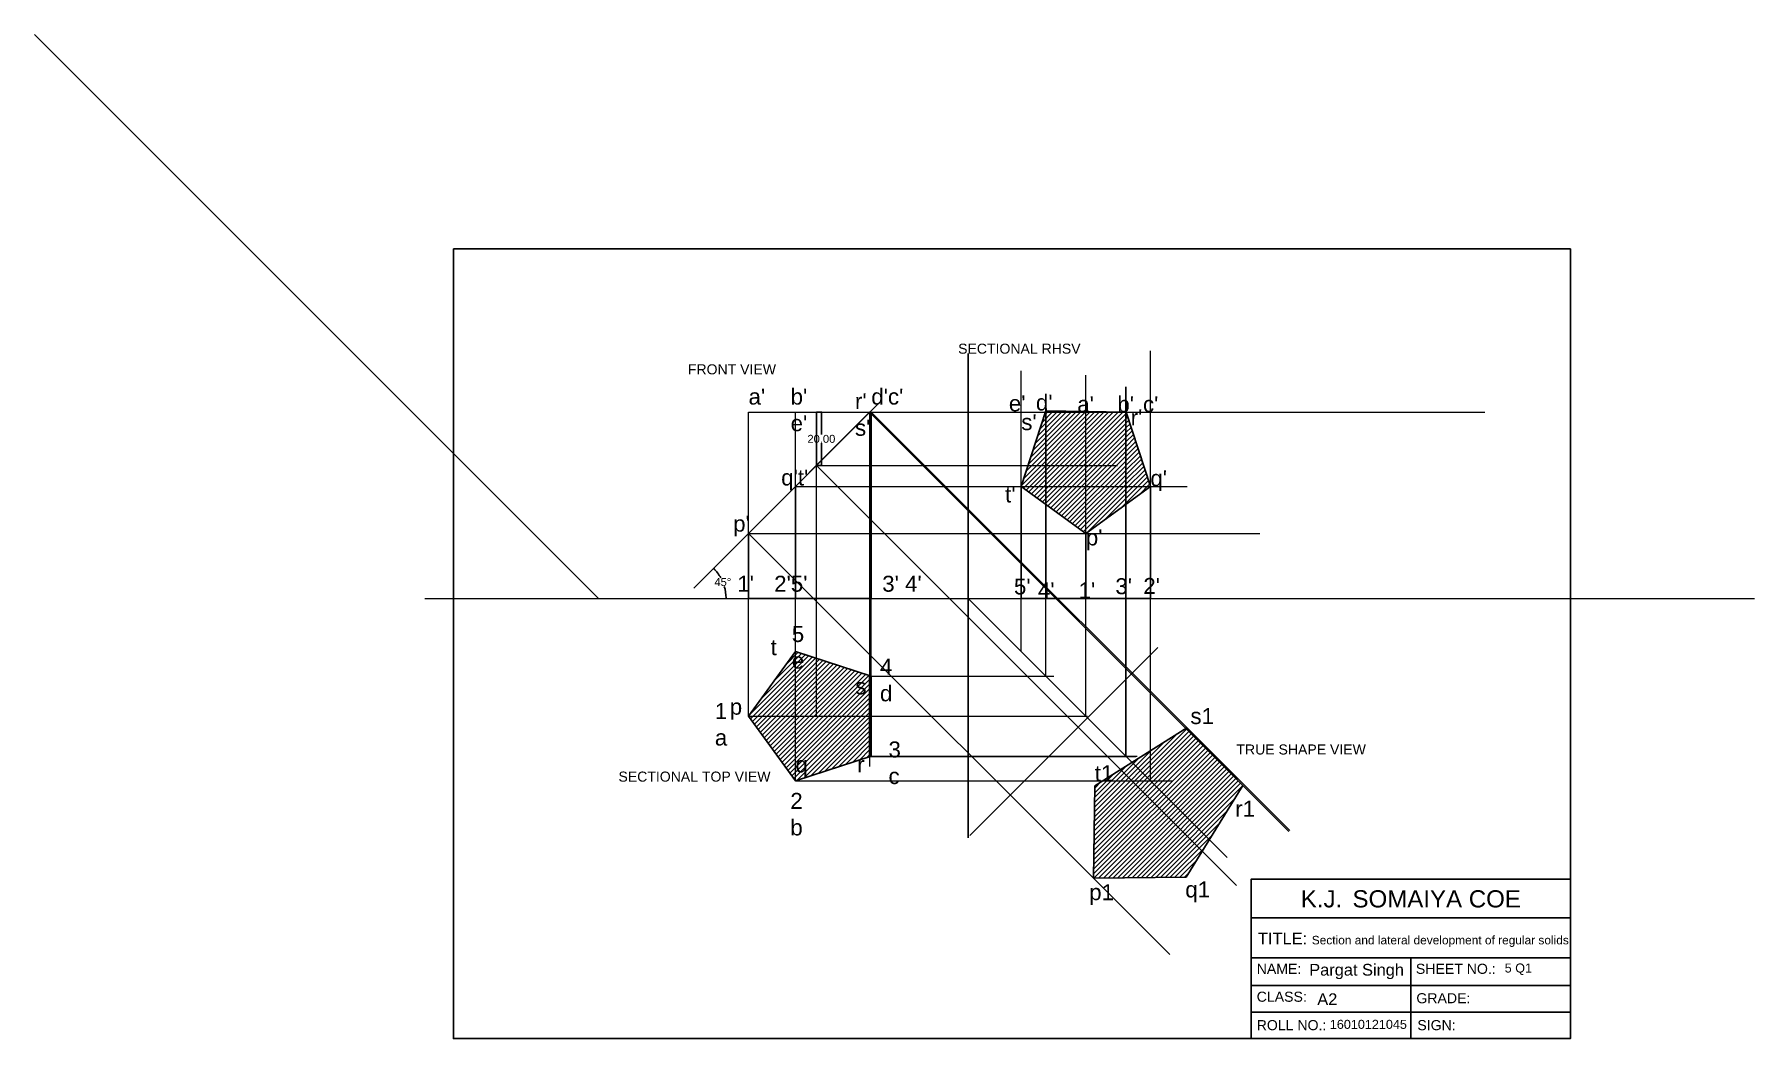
# Model space of a CAD drawing. Header units: inches. Extents: x -101 to 546, y -120 to 258.
import ezdxf

# ---------------------------------------------------------------- set-up
doc = ezdxf.new("R2010")
doc.units = ezdxf.units.IN
doc.header["$MEASUREMENT"] = 0
doc.styles.get("Standard").update_dxf_attribs({"font": 'Arial.ttf'})
doc.dimstyles.get("Standard").update_dxf_attribs({"dimtxt": 3, "dimasz": 0.18, "dimexe": 0.18, "dimexo": 0.0625, "dimgap": 0.09, "dimtad": 0, "dimtih": 1, "dimtoh": 1, "dimzin": 0, "dimdsep": 46, "dimtxsty": 'Standard', "dimcen": 0.09, "dimadec": 0, "dimazin": 0, "dimtfac": 1, "dimtofl": 0, "dimtmove": 0, "dimatfit": 3, "dimfxl": 1, "dimtolj": 1, "dimtzin": 0, "dimarcsym": 0})

# ---------------------------------------------------------------- blocks, each defined once
blk = doc.blocks.new('*D8')
at = {"color": 0, "lineweight": -2, "transparency": 16777216}
for start, end in [(28.91136, 44.3567), (0.6433, 16.37429)]:
    blk.add_arc((143.17, 45.67), 16.03, start, end, dxfattribs=at)
at = {"color": 0, "transparency": 16777216}
for points in [[(154.62, 56.86), (154.66, 56.9), (154.51, 57.01)], [(159.24, 45.85), (159.18, 45.85), (159.21, 45.67)]]:
    blk.add_solid(points, dxfattribs=at)
at = {"layer": 'DEFPOINTS', "color": 0, "transparency": 16777216}
for p in [(217.75, 120.25), (45.96, 45.67), (147.04, 49.54), (158.66, 49.82), (545.96, 45.67)]:
    blk.add_point(p, dxfattribs=at)
at = {"color": 0, "transparency": 16777216, "insert": (157.99, 51.81), "char_height": 3, "attachment_point": 5}
blk.add_mtext('\\A1;45°', dxfattribs=at)
blk = doc.blocks.new('*D9')
at = {"color": 0, "lineweight": -2, "transparency": 16777216}
for p, q in [((193.24, 115.67), (195.22, 115.67)), ((195.04, 115.49), (195.04, 107.29)), ((195.04, 95.85), (195.04, 104.05)), ((193.24, 95.67), (195.22, 95.67))]:
    blk.add_line(p, q, dxfattribs=at)
at = {"color": 0, "transparency": 16777216}
for points in [[(195.01, 115.49), (195.07, 115.49), (195.04, 115.67)], [(195.01, 95.85), (195.07, 95.85), (195.04, 95.67)]]:
    blk.add_solid(points, dxfattribs=at)
at = {"layer": 'DEFPOINTS', "color": 0, "transparency": 16777216}
for p in [(193.17, 115.67), (193.17, 95.67), (195.04, 95.67)]:
    blk.add_point(p, dxfattribs=at)
at = {"color": 0, "transparency": 16777216, "insert": (195.04, 105.67), "char_height": 3, "attachment_point": 5}
blk.add_mtext('\\A1;20.00', dxfattribs=at)

msp = doc.modelspace()

# ---------------------------------------------------------------- hatches: boundary and pattern name
h = msp.add_hatch()
h.set_pattern_fill('ANSI31', color=256, scale=10)
h.paths.add_polyline_path([(279.488, 95.67), (272.785, 95.67), (270.218, 87.784), (279.488, 87.784)])
h.paths.add_polyline_path([(279.488, 115.67), (279.296, 115.67), (272.785, 95.67), (279.488, 95.67)])
h.paths.add_polyline_path([(294.488, 115.67), (279.488, 115.67), (279.488, 95.67), (294.488, 95.67)])
h.paths.add_polyline_path([(294.488, 95.67), (279.488, 95.67), (279.488, 87.784), (294.488, 87.784)])
h.paths.add_polyline_path([(309.488, 115.67), (294.488, 115.67), (294.488, 87.784), (309.488, 87.784)])
h.paths.add_polyline_path([(309.698, 115.67), (309.698, 87.784), (318.759, 87.784)])
h.paths.add_polyline_path([(318.759, 87.784), (309.698, 87.784), (309.698, 81.201)])
h.paths.add_polyline_path([(309.488, 81.049), (309.488, 87.784), (294.488, 87.784), (294.488, 70.15)])
h.paths.add_polyline_path([(294.488, 87.784), (279.488, 87.784), (279.488, 81.049), (294.488, 70.15)])
h.paths.add_polyline_path([(279.488, 87.784), (270.218, 87.784), (279.488, 81.049)])
h.paths.add_polyline_path([(289.453, 112.451), (298.715, 112.451), (298.715, 124.815), (289.453, 124.815)], flags=9)
h.paths.add_polyline_path([(304.295, 112.451), (313.557, 112.451), (313.557, 124.815), (304.295, 124.815)], flags=9)
h = msp.add_hatch()
h.set_pattern_fill('ANSI31', color=256, scale=10)
h.paths.add_polyline_path([(185.289, 25.662), (167.655, 1.391), (185.289, -22.879)])
h.paths.add_polyline_path([(213.175, 16.601), (185.289, 25.662), (185.289, -22.879), (213.175, -13.819)])
h.paths.add_polyline_path([(183.494, -23.064), (191.156, -23.064), (191.156, -10.7), (183.494, -10.7)], flags=9)
h.paths.add_polyline_path([(182.075, 16.002), (189.778, 16.002), (189.778, 38.366), (182.075, 38.366)], flags=9)
h.paths.add_polyline_path([(206.061, 6.328), (213.252, 6.328), (213.252, 18.692), (206.061, 18.692)], flags=9)
h = msp.add_hatch()
h.set_pattern_fill('ANSI31', color=256, scale=10)
h.paths.add_polyline_path([(297.856, -24.783), (297.38, -59.575), (297.384, -59.578), (332.179, -59.106)])
h.paths.add_polyline_path([(311.724, -22.879), (300.879, -22.879), (297.856, -24.783), (332.179, -59.106), (338.211, -49.367)])
h.paths.add_polyline_path([(307.533, -18.688), (300.879, -22.879), (311.724, -22.879)])
h.paths.add_polyline_path([(318.759, -22.879), (311.724, -22.879), (338.211, -49.367), (340.902, -45.022)])
h.paths.add_polyline_path([(332.075, -3.23), (318.759, -11.618), (318.759, -22.879), (340.902, -45.022), (353.51, -24.665)])
h.paths.add_polyline_path([(318.759, -11.618), (311.849, -15.97), (318.759, -22.879)])
h.paths.add_polyline_path([(311.849, -15.97), (307.533, -18.688), (311.724, -22.879), (318.759, -22.879)])
h.paths.add_polyline_path([(296.209, -26.394), (306.199, -26.394), (306.199, -14.03), (296.209, -14.03)], flags=9)

# ---------------------------------------------------------------- linework, layer by layer
at = {"color": 1, "lineweight": 9}
for p, q in [((111.256, 45.67), (-100.876, 257.802)), ((370.817, -41.972), (213.175, 115.67)), ((371.134, -41.644), (213.82, 115.67)), ((351.149, -62.305), (193.175, 95.67)), ((326.054, -88.248), (167.655, 70.15))]:
    msp.add_line(p, q, dxfattribs=at)
for p, q in [((250.21, 137.768), (250.21, -44.327)), ((167.655, 70.15), (213.175, 115.67)), ((193.175, 115.67), (193.175, 95.67)), ((213.175, 115.67), (213.82, 115.67)), ((213.82, 115.67), (213.82, 45.67)), ((279.488, 116.261), (270.218, 87.784)), ((309.698, 115.67), (279.488, 116.261)), ((279.488, 45.67), (279.488, 115.67)), ((318.759, 87.784), (309.698, 115.67)), ((185.289, 87.784), (185.289, 45.67)), ((270.218, 45.67), (270.218, 87.784)), ((270.218, 87.784), (294.488, 70.15)), ((294.488, 70.15), (318.759, 87.784)), ((309.488, 45.67), (309.488, 87.784)), ((318.759, 45.67), (318.759, 87.784)), ((167.655, 45.67), (167.655, 70.15)), ((294.488, 45.703), (294.488, 70.15)), ((167.655, 45.67), (213.82, 45.67)), ((270.218, 45.67), (318.759, 45.67)), ((213.175, 16.601), (213.175, -13.819)), ((332.471, -2.981), (297.856, -24.783)), ((353.51, -24.665), (332.471, -2.981)), ((297.856, -24.783), (297.38, -59.575)), ((332.179, -59.106), (353.51, -24.665)), ((297.384, -59.578), (332.179, -59.106)), ((476.701, -74.399), (356.701, -74.399)), ((476.701, -89.455), (476.701, -74.399)), ((356.701, -99.881), (356.701, -89.455)), ((356.701, -89.455), (476.701, -89.455)), ((416.701, -119.881), (416.701, -89.455)), ((476.701, -99.881), (356.701, -99.881)), ((476.701, -109.881), (476.701, -99.881)), ((356.701, -119.881), (356.701, -109.881)), ((356.701, -109.881), (476.701, -109.881))]:
    msp.add_line(p, q)
at = {"color": 4, "lineweight": 9}
for p, q in [((318.759, -22.879), (318.759, 138.84)), ((270.218, 25.662), (270.218, 131.26)), ((294.488, 1.391), (294.488, 129.627)), ((309.488, -13.609), (309.488, 125.307)), ((279.488, 16.391), (279.488, 122.326)), ((213.175, 115.67), (444.506, 115.67)), ((185.289, 87.784), (332.57, 87.784)), ((167.655, 70.15), (359.936, 70.15)), ((213.82, 16.391), (282.392, 16.391)), ((167.655, 1.391), (295.156, 1.391)), ((213.82, -13.609), (313.756, -13.609)), ((185.289, -22.879), (327.162, -22.879))]:
    msp.add_line(p, q, dxfattribs=at)
at = {"color": 3, "lineweight": 9}
for p, q in [((309.698, -13.819), (309.698, 125.307)), ((213.175, -13.819), (313.285, -13.819))]:
    msp.add_line(p, q, dxfattribs=at)
at = {"color": 2}
for p, q in [((147.044, 49.54), (217.755, 120.25)), ((250.851, -43.49), (321.562, 27.221))]:
    msp.add_line(p, q, dxfattribs=at)
at = {"lineweight": 9}
for p, q in [((167.655, 45.67), (167.655, 115.67)), ((185.289, 45.67), (185.289, 115.67)), ((193.175, 45.67), (193.175, 115.67)), ((213.82, 45.67), (213.82, 115.67)), ((45.956, 45.67), (545.956, 45.67))]:
    msp.add_line(p, q, dxfattribs=at)
at = {"lineweight": 5}
msp.add_line((167.655, 115.67), (213.82, 115.67), dxfattribs=at)
at = {"color": 6, "lineweight": 9}
for p, q in [((213.175, 115.67), (213.175, -17.512)), ((193.175, 95.67), (306.352, 95.67)), ((167.655, 1.391), (167.655, 45.67)), ((185.289, -22.879), (185.289, 45.67)), ((193.175, 1.391), (193.175, 45.67)), ((213.82, -13.609), (213.82, 45.67))]:
    msp.add_line(p, q, dxfattribs=at)
at = {"color": 5, "lineweight": 9}
msp.add_line((250.21, 45.67), (347.635, -51.755), dxfattribs=at)
for points in [[(56.701, 177.119), (476.701, 177.119), (476.701, -119.881), (56.701, -119.881)], [(213.82, -13.609), (213.82, 16.391), (185.289, 25.662), (167.655, 1.391), (185.289, -22.879)], [(476.701, -119.881), (356.701, -119.881), (356.701, -59.881), (476.701, -59.881)]]:
    msp.add_lwpolyline(points, close=True)

# ---------------------------------------------------------------- texts
at = {"color": 7, "lineweight": 30, "ltscale": 4, "true_color": 0xffffff}
for s, height, p in [('SECTIONAL RHSV', 3.77856, (246.464, 137.713)), ('FRONT VIEW', 3.7786, (144.854, 129.944)), ('TRUE SHAPE VIEW', 3.77856, (351.106, -13.026)), ('SECTIONAL TOP VIEW', 3.77856, (118.737, -23.235))]:
    msp.add_text(s, height=height, dxfattribs=at).set_placement(p)
at = {"attachment_point": 1}
for s, width, gutter_width, heights, insert, char_height in [("a'", 8.1849, 30, [0], (167.655, 124.57), 6), ("b' e'", 8.1849, 30, [0], (183.476, 124.57), 6), ("d'c'", 16.57376, 30, [8.206], (213.82, 124.57), 6), ("r'\\Ps'", 8.1849, 30, [0], (207.682, 122.851), 6), ("e'", 8.1849, 30, [0], (265.538, 122.027), 6), ("d'", 8.1849, 30, [0], (275.723, 122.359), 6), ("a'", 8.1849, 30, [0], (291.256, 121.727), 6), ("b'", 8.1849, 30, [0], (306.343, 121.727), 6), ("r'", 8.1849, 30, [0], (311.336, 116.728), 6), ("c'", 8.1849, 30, [0], (315.978, 121.727), 6), ("s'", 8.1849, 30, [0], (270.218, 114.97), 6), ("q't'", 8.1849, 30, [0], (179.93, 94.158), 6), ("q'", 8.1849, 30, [0], (318.759, 93.882), 6), ("t'", 8.1849, 30, [0], (264.14, 87.767), 6), ("p'", 8.1849, 30, [0], (161.869, 76.796), 6), ("p'", 8.1849, 30, [0], (294.488, 71.607), 6), ("1'", 8.1849, 30, [0], (163.422, 54.192), 6), ("2'5'", 8.1849, 30, [0], (177.298, 54.192), 6), ("3' 4'", 27.75157, 30, [2.358], (217.928, 54.192), 6), ("5'", 8.1849, 30, [0], (267.452, 53.147), 6), ("3'", 8.1849, 30, [0], (305.596, 53.261), 6), ("2'", 8.1849, 30, [0], (316.095, 53.375), 6), ("4'", 8.1849, 30, [0], (276.467, 51.727), 6), ("1'", 8.1849, 30, [0], (291.76, 51.727), 6), ('5\\Pe', 8.1849, 30, [0], (183.923, 35.278), 6), ('t', 8.1849, 30, [0], (175.95, 30.328), 6), ('4\\Pd', 8.1849, 30, [0], (217.079, 22.978), 6), ('s', 8.1849, 30, [0], (207.819, 15.604), 6), ('p', 8.1849, 30, [0], (160.588, 7.936), 6), ('1 a', 8.1849, 30, [0], (154.984, 6.34), 6), ('s1', 8.1849, 30, [0], (333.814, 4.419), 6), ('3\\Pc', 8.1849, 30, [0], (220.285, -8.136), 6), ('q', 8.1849, 30, [0], (185.289, -13.788), 6), ('r', 8.1849, 30, [0], (208.505, -13.789), 6), ('t1', 8.1849, 30, [0], (297.856, -17.093), 6), ('2\\Pb', 8.1849, 30, [0], (183.357, -27.473), 6), ('r1', 8.1849, 30, [0], (350.653, -30.425), 6), ('p1', 8.1849, 30, [0], (295.747, -61.816), 6), ('q1', 8.1849, 30, [0], (331.882, -60.788), 6), ('\\pxi-3,l4,t4;K.J.^ISOMAIYA COE', 310.75554, 32.37, [0], (368.867, -64.078), 6.47407), ('TITLE: {\\H0.72352x;Section and lateral development of regular solids.}', 212.29529, 22.114, [0], (359.191, -80.014), 4.42282), ('NAME: ', 91.02097, 18.963, [0], (358.735, -91.731), 3.7925), ('Pargat Singh', 65.17126, 22.047, [0], (378.496, -91.782), 4.40933), ('SHEET NO.: ', 91.02097, 18.963, [0], (418.59, -91.731), 3.79254), ('5 Q1', 50.12098, 16.955, [4.448], (451.989, -91.638), 3.3911), ('CLASS: ', 91.02097, 18.963, [0], (358.735, -102.23), 3.7925), ('A2', 65.17126, 22.047, [0], (381.519, -102.859), 4.4093), ('GRADE: ', 91.02097, 18.963, [0], (418.778, -102.793), 3.7925), ('ROLL NO.: ', 91.02097, 18.963, [0], (358.735, -112.917), 3.7925), ('16010121045', 50.12098, 16.955, [0], (386.235, -112.823), 3.39106), ('SIGN: ', 91.02097, 18.963, [0], (419.153, -112.917), 3.7925)]:
    msp.add_mtext_dynamic_manual_height_columns(s, width=width, gutter_width=gutter_width, heights=heights, dxfattribs=dict(at, insert=insert, char_height=char_height))

# ---------------------------------------------------------------- dimensions: what is measured, and where the dimension line sits
dim = msp.add_angular_dim_2l(base=(158.66, 49.819), line1=((147.044, 49.54), (217.755, 120.25)), line2=((45.956, 45.67), (545.956, 45.67)), dimstyle='Standard')
dim.commit()
dim.dimension.update_dxf_attribs({"geometry": '*D8', "text_midpoint": (157.986, 51.805)})
dim = msp.add_linear_dim(base=(195.043, 95.67), p1=(193.175, 115.67), p2=(193.175, 95.67), angle=90, dimstyle='Standard')
dim.commit()
dim.dimension.update_dxf_attribs({"geometry": '*D9', "text_midpoint": (195.043, 105.67)})

doc.saveas('drawing.dxf')
